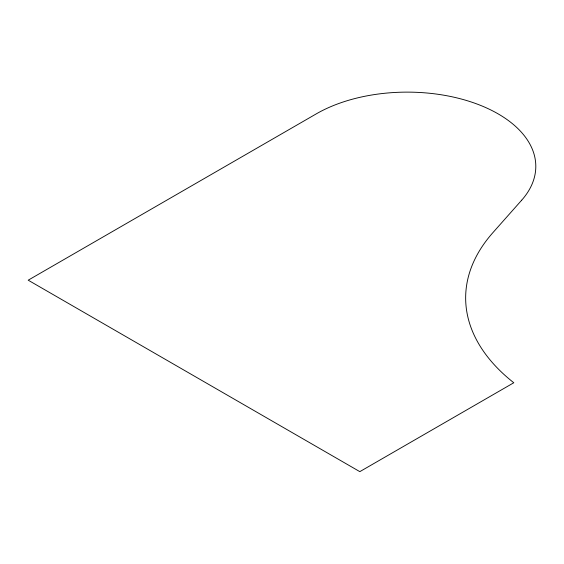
<?xml version="1.0" encoding="UTF-8"?>
<svg xmlns="http://www.w3.org/2000/svg" width="564" height="564" viewBox="0 0 564 564"><rect width="100%" height="100%" fill="white"/><g stroke="black" fill="none" stroke-linecap="round" stroke-linejoin="round"><path stroke-width="0.85" d="M521.672 200.206L492.929 232.615A248.252 143.327 0 0 0 513.797 382.752L359.825 471.645L28.2 280.188L316.27 113.872A128.599 74.244 0 0 1 482.89 106.349A128.599 74.244 0 0 1 521.672 200.206"/></g></svg>
